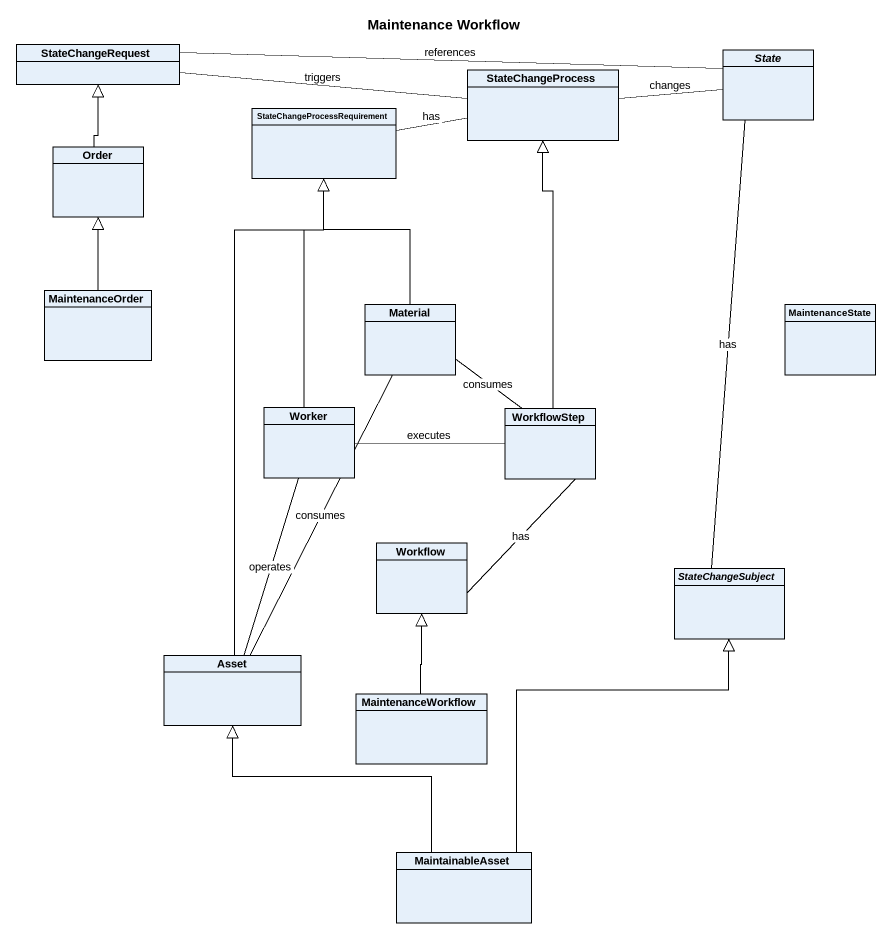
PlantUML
@startuml
title Maintenance Workflow
hide circle
hide empty members
class StateChangeRequest
class StateChangeProcess
abstract class "State" as State_
class "StateChangeProcessRequirement" as StateChangeProcessRequiremen
class Order
class MaintenanceOrder
class Material
class MaintenanceState
class Worker
class WorkflowStep
class Workflow
abstract class StateChangeSubject
class Asset
class MaintenanceWorkflow
class MaintainableAsset
StateChangeRequest -right- StateChangeProcess : triggers
StateChangeRequest -right- State_ : references
StateChangeProcess -right- State_ : changes
StateChangeProcess -left- StateChangeProcessRequiremen : has
Order -up-|> StateChangeRequest
MaintenanceOrder -up-|> Order
Material -up-|> StateChangeProcessRequiremen
Worker -up-|> StateChangeProcessRequiremen
Worker -right- WorkflowStep : executes
Worker -- Asset : operates
WorkflowStep -up-|> StateChangeProcess
WorkflowStep -up- Material : consumes
Workflow -up- WorkflowStep : has
StateChangeSubject -up- State_ : has
Asset -up-|> StateChangeProcessRequiremen
Asset -up- Material : consumes
MaintenanceWorkflow -up-|> Workflow
MaintainableAsset -up-|> StateChangeSubject
MaintainableAsset -up-|> Asset
@enduml
